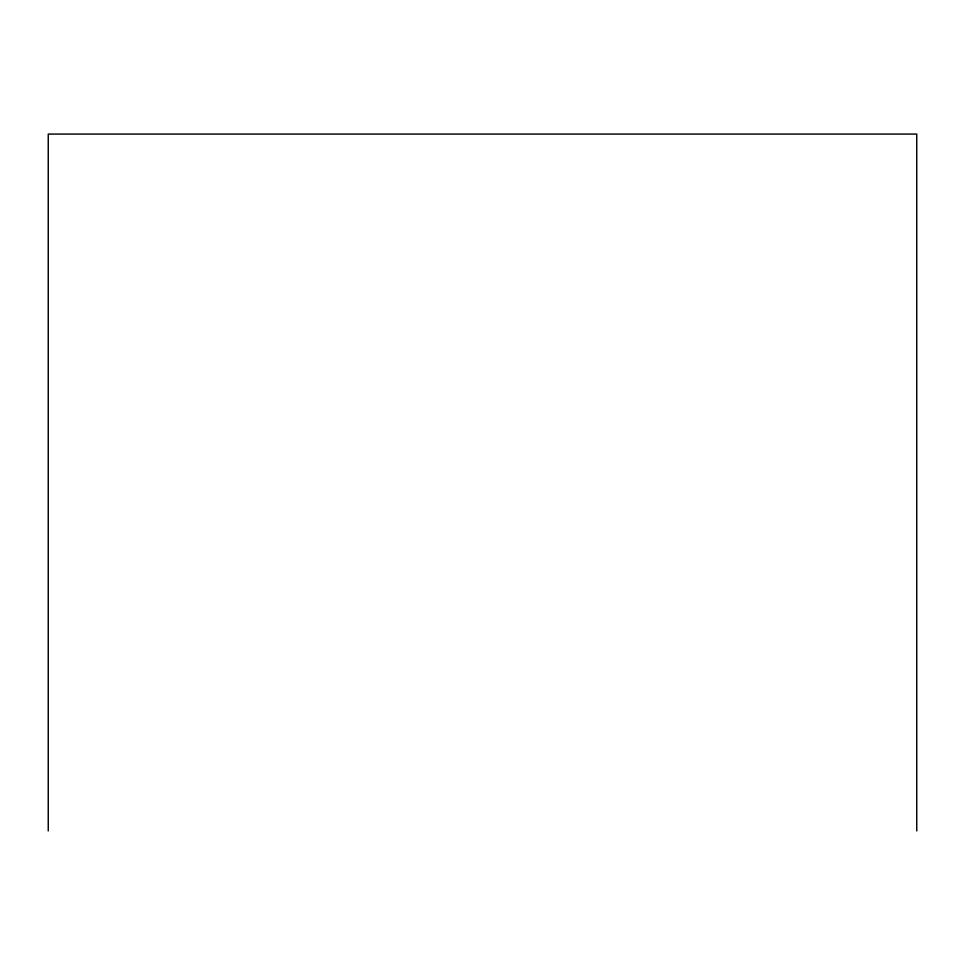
<?xml version="1.0" encoding="UTF-8"?>
<svg xmlns="http://www.w3.org/2000/svg" width="965" height="965" viewBox="0 0 965 965"><rect width="100%" height="100%" fill="white"/><g stroke="black" fill="none" stroke-linecap="round" stroke-linejoin="round"><path stroke-width="1.45" d="M916.75 830.925L916.75 134.075L48.25 134.075L48.25 830.925"/></g></svg>
